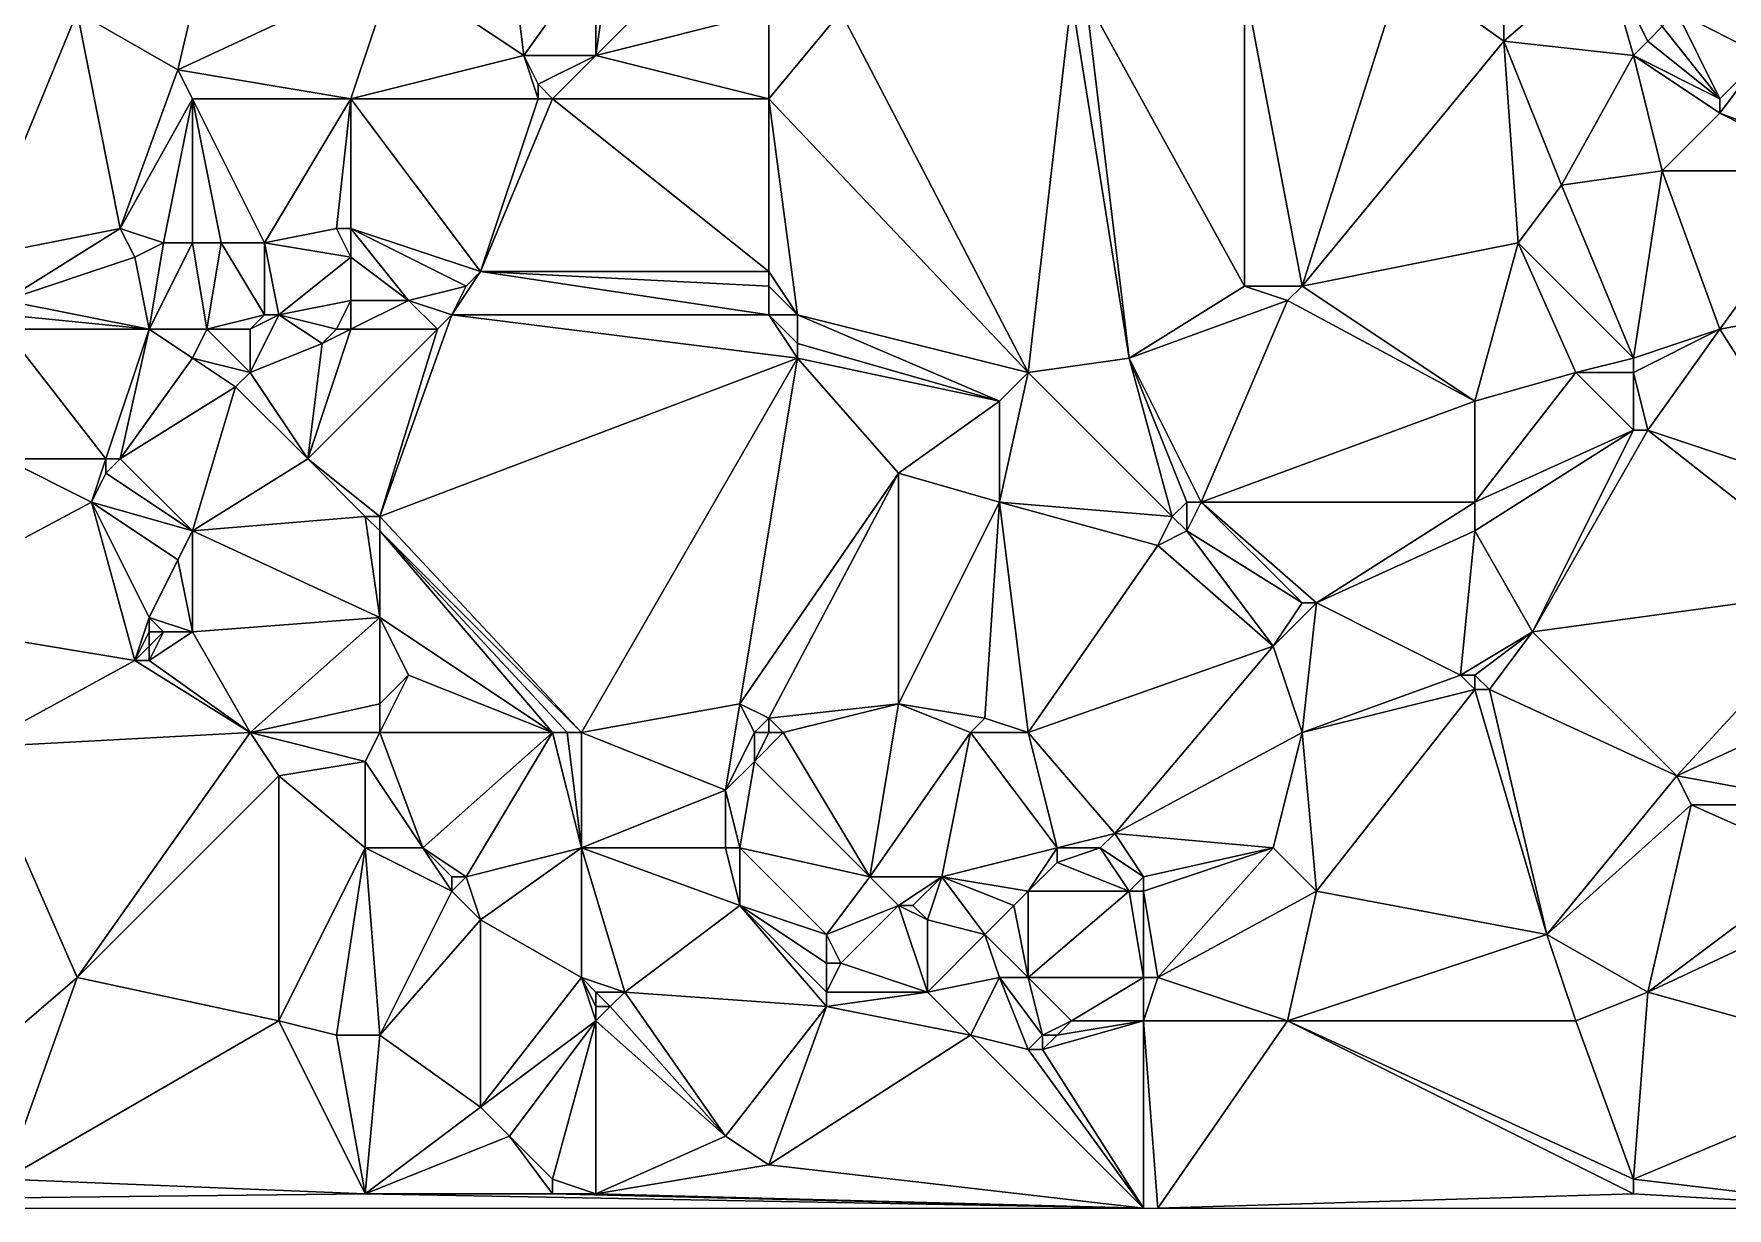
# Model space of a CAD drawing. Extents: x 2679276 to 2679656, y 1246784 to 1247152.
# Drawn here: x 2679311.8 to 2679370.5, y 1246784.2 to 1246825 of the extents above; entities that cross this region are included whole.
import ezdxf

# ---------------------------------------------------------------- set-up
doc = ezdxf.new("R2010")
doc.units = 0

msp = doc.modelspace()

# ---------------------------------------------------------------- linework, layer by layer
for points in [[(2679316.75, 1246823.75, 489.643), (2679318.75, 1246832.25, 488.64), (2679313.25, 1246825.75, 489.785)], [(2679318.75, 1246832.25, 488.64), (2679316.75, 1246823.75, 489.643), (2679324.25, 1246827.25, 487.765)], [(2679328.25, 1246828.25, 486.279), (2679324.25, 1246827.25, 487.765), (2679328.75, 1246824.25, 485.688)], [(2679328.25, 1246828.25, 486.279), (2679328.75, 1246824.25, 485.688), (2679331.25, 1246827.75, 483.819)], [(2679331.25, 1246827.75, 483.819), (2679328.75, 1246824.25, 485.688), (2679331.25, 1246824.25, 485.174)], [(2679331.75, 1246827.75, 483.653), (2679331.25, 1246824.25, 485.174), (2679335.25, 1246828.25, 483.194)], [(2679335.25, 1246828.25, 483.194), (2679331.25, 1246824.25, 485.174), (2679337.25, 1246825.75, 484.39)], [(2679331.75, 1246827.75, 483.653), (2679331.25, 1246827.75, 483.819), (2679331.25, 1246824.25, 485.174)], [(2679362.75, 1246826.75, 482.045), (2679362.75, 1246824.75, 482.743), (2679366.25, 1246827.75, 480.062)], [(2679367.25, 1246824.25, 482.162), (2679366.25, 1246827.75, 480.062), (2679362.75, 1246824.75, 482.743)], [(2679368.25, 1246825.25, 481.543), (2679366.25, 1246827.75, 480.062), (2679367.75, 1246824.75, 481.887)], [(2679367.75, 1246824.75, 481.887), (2679366.25, 1246827.75, 480.062), (2679367.25, 1246824.25, 482.162)], [(2679322.75, 1246822.75, 488.286), (2679324.25, 1246827.25, 487.765), (2679316.75, 1246823.75, 489.643)], [(2679322.75, 1246822.75, 488.286), (2679328.75, 1246824.25, 485.688), (2679324.25, 1246827.25, 487.765)], [(2679359.25, 1246827.25, 482.725), (2679353.75, 1246826.75, 483.662), (2679355.75, 1246816.25, 485.958)], [(2679359.25, 1246827.25, 482.725), (2679355.75, 1246816.25, 485.958), (2679362.75, 1246824.75, 482.743)], [(2679359.25, 1246827.25, 482.725), (2679362.75, 1246824.75, 482.743), (2679362.75, 1246826.75, 482.045)], [(2679353.75, 1246826.75, 483.662), (2679348.25, 1246826.25, 483.831), (2679353.75, 1246816.25, 486.231)], [(2679353.75, 1246816.25, 486.231), (2679355.75, 1246816.25, 485.958), (2679353.75, 1246826.75, 483.662)], [(2679347.75, 1246826.25, 483.866), (2679339.75, 1246825.75, 484.305), (2679346.25, 1246813.25, 487.758)], [(2679346.25, 1246813.25, 487.758), (2679349.75, 1246813.75, 486.929), (2679347.75, 1246826.25, 483.866)], [(2679348.25, 1246826.25, 483.831), (2679347.75, 1246826.25, 483.866), (2679349.75, 1246813.75, 486.929)], [(2679349.75, 1246813.75, 486.929), (2679353.75, 1246816.25, 486.231), (2679348.25, 1246826.25, 483.831)], [(2679372.75, 1246826.25, 478.937), (2679368.75, 1246825.75, 481.163), (2679371.75, 1246824.25, 479.993)], [(2679306.75, 1246825.25, 489.752), (2679309.75, 1246817.25, 489.842), (2679313.25, 1246825.75, 489.785)], [(2679314.75, 1246818.25, 490.007), (2679313.25, 1246825.75, 489.785), (2679309.75, 1246817.25, 489.842)], [(2679316.75, 1246823.75, 489.643), (2679313.25, 1246825.75, 489.785), (2679314.75, 1246818.25, 490.007)], [(2679337.25, 1246822.75, 485.129), (2679337.25, 1246825.75, 484.39), (2679331.25, 1246824.25, 485.174)], [(2679337.25, 1246822.75, 485.129), (2679339.75, 1246825.75, 484.305), (2679337.25, 1246825.75, 484.39)], [(2679337.25, 1246822.75, 485.129), (2679346.25, 1246813.25, 487.758), (2679339.75, 1246825.75, 484.305)], [(2679368.25, 1246825.25, 481.543), (2679370.25, 1246822.75, 481.593), (2679368.75, 1246825.75, 481.163)], [(2679371.75, 1246824.25, 479.993), (2679368.75, 1246825.75, 481.163), (2679370.25, 1246822.75, 481.593)], [(2679367.75, 1246824.75, 481.887), (2679370.25, 1246822.75, 481.593), (2679368.25, 1246825.25, 481.543)], [(2679322.75, 1246822.75, 488.286), (2679329.25, 1246822.75, 485.76), (2679328.75, 1246824.25, 485.688)], [(2679329.25, 1246823.25, 485.682), (2679328.75, 1246824.25, 485.688), (2679329.25, 1246822.75, 485.76)], [(2679329.25, 1246823.25, 485.682), (2679331.25, 1246824.25, 485.174), (2679328.75, 1246824.25, 485.688)], [(2679329.75, 1246822.75, 485.664), (2679331.25, 1246824.25, 485.174), (2679329.25, 1246823.25, 485.682)], [(2679329.75, 1246822.75, 485.664), (2679337.25, 1246822.75, 485.129), (2679331.25, 1246824.25, 485.174)], [(2679355.75, 1246816.25, 485.958), (2679363.25, 1246817.75, 483.831), (2679362.75, 1246824.75, 482.743)], [(2679364.75, 1246819.75, 483.21), (2679362.75, 1246824.75, 482.743), (2679363.25, 1246817.75, 483.831)], [(2679364.75, 1246819.75, 483.21), (2679367.25, 1246824.25, 482.162), (2679362.75, 1246824.75, 482.743)], [(2679367.25, 1246824.25, 482.162), (2679364.75, 1246819.75, 483.21), (2679368.25, 1246820.25, 482.55)], [(2679367.75, 1246824.75, 481.887), (2679367.25, 1246824.25, 482.162), (2679370.25, 1246822.75, 481.593)], [(2679368.25, 1246820.25, 482.55), (2679370.25, 1246822.25, 481.767), (2679367.25, 1246824.25, 482.162)], [(2679370.25, 1246822.75, 481.593), (2679367.25, 1246824.25, 482.162), (2679370.25, 1246822.25, 481.767)], [(2679374.25, 1246820.75, 481.568), (2679371.75, 1246824.25, 479.993), (2679370.25, 1246822.25, 481.767)], [(2679370.25, 1246822.75, 481.593), (2679370.25, 1246822.25, 481.767), (2679371.75, 1246824.25, 479.993)], [(2679317.25, 1246822.75, 489.65), (2679316.75, 1246823.75, 489.643), (2679314.75, 1246818.25, 490.007)], [(2679317.25, 1246822.75, 489.65), (2679322.75, 1246822.75, 488.286), (2679316.75, 1246823.75, 489.643)], [(2679329.25, 1246822.75, 485.76), (2679329.75, 1246822.75, 485.664), (2679329.25, 1246823.25, 485.682)], [(2679314.75, 1246818.25, 490.007), (2679316.25, 1246817.75, 489.951), (2679317.25, 1246822.75, 489.65)], [(2679317.25, 1246817.75, 489.826), (2679317.25, 1246822.75, 489.65), (2679316.25, 1246817.75, 489.951)], [(2679317.25, 1246822.75, 489.65), (2679317.25, 1246817.75, 489.826), (2679318.25, 1246817.75, 489.66)], [(2679319.75, 1246817.75, 489.327), (2679317.25, 1246822.75, 489.65), (2679318.25, 1246817.75, 489.66)], [(2679317.25, 1246822.75, 489.65), (2679319.75, 1246817.75, 489.327), (2679322.75, 1246822.75, 488.286)], [(2679322.25, 1246818.25, 488.404), (2679322.75, 1246822.75, 488.286), (2679319.75, 1246817.75, 489.327)], [(2679322.75, 1246818.25, 488.157), (2679322.75, 1246822.75, 488.286), (2679322.25, 1246818.25, 488.404)], [(2679322.75, 1246822.75, 488.286), (2679322.75, 1246818.25, 488.157), (2679327.25, 1246816.75, 486.178)], [(2679322.75, 1246822.75, 488.286), (2679327.25, 1246816.75, 486.178), (2679329.25, 1246822.75, 485.76)], [(2679329.75, 1246822.75, 485.664), (2679327.25, 1246816.75, 486.178), (2679337.25, 1246816.75, 486.048)], [(2679327.25, 1246816.75, 486.178), (2679329.75, 1246822.75, 485.664), (2679329.25, 1246822.75, 485.76)], [(2679337.25, 1246822.75, 485.129), (2679329.75, 1246822.75, 485.664), (2679337.25, 1246816.75, 486.048)], [(2679337.25, 1246816.75, 486.048), (2679338.25, 1246815.25, 486.365), (2679337.25, 1246822.75, 485.129)], [(2679346.25, 1246813.25, 487.758), (2679337.25, 1246822.75, 485.129), (2679338.25, 1246815.25, 486.365)], [(2679368.25, 1246820.25, 482.55), (2679374.25, 1246820.25, 481.732), (2679370.25, 1246822.25, 481.767)], [(2679374.25, 1246820.25, 481.732), (2679374.25, 1246820.75, 481.568), (2679370.25, 1246822.25, 481.767)], [(2679368.25, 1246820.25, 482.55), (2679364.75, 1246819.75, 483.21), (2679367.25, 1246813.75, 483.969)], [(2679368.25, 1246820.25, 482.55), (2679367.25, 1246813.75, 483.969), (2679370.25, 1246814.75, 483.641)], [(2679368.25, 1246820.25, 482.55), (2679370.25, 1246814.75, 483.641), (2679374.25, 1246820.25, 481.732)], [(2679375.75, 1246815.75, 482.488), (2679374.25, 1246820.25, 481.732), (2679370.25, 1246814.75, 483.641)], [(2679364.75, 1246819.75, 483.21), (2679363.25, 1246817.75, 483.831), (2679367.25, 1246813.75, 483.969)], [(2679314.75, 1246818.25, 490.007), (2679309.75, 1246817.25, 489.842), (2679310.75, 1246815.75, 490.131)], [(2679314.75, 1246818.25, 490.007), (2679310.75, 1246815.75, 490.131), (2679315.25, 1246817.25, 490.146)], [(2679314.75, 1246818.25, 490.007), (2679315.25, 1246817.25, 490.146), (2679316.25, 1246817.75, 489.951)], [(2679322.25, 1246818.25, 488.404), (2679319.75, 1246817.75, 489.327), (2679322.75, 1246817.25, 488.175)], [(2679322.75, 1246818.25, 488.157), (2679322.25, 1246818.25, 488.404), (2679322.75, 1246817.25, 488.175)], [(2679324.75, 1246815.75, 486.962), (2679322.75, 1246818.25, 488.157), (2679322.75, 1246817.25, 488.175)], [(2679324.75, 1246815.75, 486.962), (2679326.75, 1246816.25, 486.306), (2679322.75, 1246818.25, 488.157)], [(2679327.25, 1246816.75, 486.178), (2679322.75, 1246818.25, 488.157), (2679326.75, 1246816.25, 486.306)], [(2679315.25, 1246817.25, 490.146), (2679310.75, 1246815.75, 490.131), (2679315.75, 1246814.75, 491.259)], [(2679315.25, 1246817.25, 490.146), (2679315.75, 1246814.75, 491.259), (2679316.25, 1246817.75, 489.951)], [(2679317.25, 1246817.75, 489.826), (2679316.25, 1246817.75, 489.951), (2679315.75, 1246814.75, 491.259)], [(2679317.25, 1246817.75, 489.826), (2679315.75, 1246814.75, 491.259), (2679317.75, 1246814.75, 491.115)], [(2679317.25, 1246817.75, 489.826), (2679317.75, 1246814.75, 491.115), (2679318.25, 1246817.75, 489.66)], [(2679319.75, 1246815.25, 490.168), (2679318.25, 1246817.75, 489.66), (2679317.75, 1246814.75, 491.115)], [(2679319.75, 1246815.25, 490.168), (2679319.75, 1246817.75, 489.327), (2679318.25, 1246817.75, 489.66)], [(2679319.75, 1246817.75, 489.327), (2679320.25, 1246815.25, 489.941), (2679322.75, 1246817.25, 488.175)], [(2679319.75, 1246815.25, 490.168), (2679320.25, 1246815.25, 489.941), (2679319.75, 1246817.75, 489.327)], [(2679322.75, 1246815.75, 488.246), (2679322.75, 1246817.25, 488.175), (2679320.25, 1246815.25, 489.941)], [(2679324.75, 1246815.75, 486.962), (2679322.75, 1246817.25, 488.175), (2679322.75, 1246815.75, 488.246)], [(2679355.75, 1246816.25, 485.958), (2679361.75, 1246812.25, 485.955), (2679363.25, 1246817.75, 483.831)], [(2679361.75, 1246812.25, 485.955), (2679365.25, 1246813.25, 484.692), (2679363.25, 1246817.75, 483.831)], [(2679365.25, 1246813.25, 484.692), (2679367.25, 1246813.75, 483.969), (2679363.25, 1246817.75, 483.831)], [(2679327.25, 1246816.75, 486.178), (2679326.25, 1246815.25, 486.524), (2679337.25, 1246815.25, 486.375)], [(2679326.75, 1246816.25, 486.306), (2679326.25, 1246815.25, 486.524), (2679327.25, 1246816.75, 486.178)], [(2679337.25, 1246816.75, 486.048), (2679327.25, 1246816.75, 486.178), (2679337.25, 1246816.25, 486.145)], [(2679327.25, 1246816.75, 486.178), (2679337.25, 1246815.25, 486.375), (2679337.25, 1246816.25, 486.145)], [(2679338.25, 1246815.25, 486.365), (2679337.25, 1246816.75, 486.048), (2679337.25, 1246816.25, 486.145)], [(2679326.25, 1246815.25, 486.524), (2679326.75, 1246816.25, 486.306), (2679324.75, 1246815.75, 486.962)], [(2679337.25, 1246815.25, 486.375), (2679338.25, 1246815.25, 486.365), (2679337.25, 1246816.25, 486.145)], [(2679353.75, 1246816.25, 486.231), (2679349.75, 1246813.75, 486.929), (2679355.25, 1246815.75, 486.156)], [(2679355.75, 1246816.25, 485.958), (2679353.75, 1246816.25, 486.231), (2679355.25, 1246815.75, 486.156)], [(2679355.75, 1246816.25, 485.958), (2679355.25, 1246815.75, 486.156), (2679361.75, 1246812.25, 485.955)], [(2679315.75, 1246814.75, 491.259), (2679310.75, 1246815.75, 490.131), (2679310.75, 1246815.25, 490.265)], [(2679322.25, 1246814.75, 488.701), (2679322.75, 1246815.75, 488.246), (2679320.25, 1246815.25, 489.941)], [(2679322.25, 1246814.75, 488.701), (2679322.75, 1246814.75, 488.31), (2679322.75, 1246815.75, 488.246)], [(2679322.75, 1246814.75, 488.31), (2679324.75, 1246815.75, 486.962), (2679322.75, 1246815.75, 488.246)], [(2679325.75, 1246814.75, 486.702), (2679324.75, 1246815.75, 486.962), (2679322.75, 1246814.75, 488.31)], [(2679326.25, 1246815.25, 486.524), (2679324.75, 1246815.75, 486.962), (2679325.75, 1246814.75, 486.702)], [(2679352.25, 1246808.75, 487.372), (2679355.25, 1246815.75, 486.156), (2679349.75, 1246813.75, 486.929)], [(2679352.25, 1246808.75, 487.372), (2679361.75, 1246812.25, 485.955), (2679355.25, 1246815.75, 486.156)], [(2679375.75, 1246815.75, 482.488), (2679370.25, 1246814.75, 483.641), (2679373.75, 1246809.25, 483.386)], [(2679310.75, 1246814.75, 490.406), (2679315.75, 1246814.75, 491.259), (2679310.75, 1246815.25, 490.265)], [(2679319.25, 1246814.75, 490.611), (2679319.75, 1246815.25, 490.168), (2679317.75, 1246814.75, 491.115)], [(2679321.75, 1246814.25, 489.121), (2679320.25, 1246815.25, 489.941), (2679319.25, 1246813.25, 491.085)], [(2679319.25, 1246814.75, 490.611), (2679319.25, 1246813.25, 491.085), (2679320.25, 1246815.25, 489.941)], [(2679319.75, 1246815.25, 490.168), (2679319.25, 1246814.75, 490.611), (2679320.25, 1246815.25, 489.941)], [(2679322.25, 1246814.75, 488.701), (2679320.25, 1246815.25, 489.941), (2679321.75, 1246814.25, 489.121)], [(2679323.75, 1246808.25, 488.918), (2679338.25, 1246813.75, 486.83), (2679326.25, 1246815.25, 486.524)], [(2679326.25, 1246815.25, 486.524), (2679325.75, 1246814.75, 486.702), (2679323.75, 1246808.25, 488.918)], [(2679337.25, 1246815.25, 486.375), (2679326.25, 1246815.25, 486.524), (2679338.25, 1246813.75, 486.83)], [(2679338.25, 1246815.25, 486.365), (2679337.25, 1246815.25, 486.375), (2679338.25, 1246814.25, 486.657)], [(2679338.25, 1246814.25, 486.657), (2679337.25, 1246815.25, 486.375), (2679338.25, 1246813.75, 486.83)], [(2679338.25, 1246815.25, 486.365), (2679338.25, 1246814.25, 486.657), (2679345.25, 1246812.25, 488.04)], [(2679345.25, 1246812.25, 488.04), (2679346.25, 1246813.25, 487.758), (2679338.25, 1246815.25, 486.365)], [(2679314.25, 1246810.25, 491.829), (2679315.75, 1246814.75, 491.259), (2679310.75, 1246814.75, 490.406)], [(2679310.75, 1246814.75, 490.406), (2679310.75, 1246810.25, 491.71), (2679314.25, 1246810.25, 491.829)], [(2679314.25, 1246810.25, 491.829), (2679314.75, 1246810.25, 491.87), (2679315.75, 1246814.75, 491.259)], [(2679317.25, 1246813.75, 491.576), (2679315.75, 1246814.75, 491.259), (2679314.75, 1246810.25, 491.87)], [(2679317.25, 1246813.75, 491.576), (2679317.75, 1246814.75, 491.115), (2679315.75, 1246814.75, 491.259)], [(2679317.75, 1246814.75, 491.115), (2679317.25, 1246813.75, 491.576), (2679319.25, 1246813.25, 491.085)], [(2679319.25, 1246814.75, 490.611), (2679317.75, 1246814.75, 491.115), (2679319.25, 1246813.25, 491.085)], [(2679321.75, 1246814.25, 489.121), (2679319.25, 1246813.25, 491.085), (2679321.25, 1246810.25, 489.521)], [(2679321.75, 1246814.25, 489.121), (2679321.25, 1246810.25, 489.521), (2679322.75, 1246814.75, 488.31)], [(2679322.75, 1246814.75, 488.31), (2679321.25, 1246810.25, 489.521), (2679325.75, 1246814.75, 486.702)], [(2679323.75, 1246808.25, 488.918), (2679325.75, 1246814.75, 486.702), (2679321.25, 1246810.25, 489.521)], [(2679322.25, 1246814.75, 488.701), (2679321.75, 1246814.25, 489.121), (2679322.75, 1246814.75, 488.31)], [(2679338.25, 1246814.25, 486.657), (2679338.25, 1246813.75, 486.83), (2679345.25, 1246812.25, 488.04)], [(2679370.25, 1246814.75, 483.641), (2679367.25, 1246813.25, 484.045), (2679367.75, 1246811.25, 484.197)], [(2679367.25, 1246813.25, 484.045), (2679370.25, 1246814.75, 483.641), (2679367.25, 1246813.75, 483.969)], [(2679367.75, 1246811.25, 484.197), (2679373.75, 1246809.25, 483.386), (2679370.25, 1246814.75, 483.641)], [(2679317.25, 1246813.75, 491.576), (2679314.75, 1246810.25, 491.87), (2679318.75, 1246812.75, 491.406)], [(2679318.75, 1246812.75, 491.406), (2679319.25, 1246813.25, 491.085), (2679317.25, 1246813.75, 491.576)], [(2679330.75, 1246800.75, 490.821), (2679338.25, 1246813.75, 486.83), (2679323.75, 1246808.25, 488.918)], [(2679336.25, 1246801.75, 490.76), (2679338.25, 1246813.75, 486.83), (2679330.75, 1246800.75, 490.821)], [(2679336.25, 1246801.75, 490.76), (2679341.75, 1246809.75, 488.562), (2679338.25, 1246813.75, 486.83)], [(2679341.75, 1246809.75, 488.562), (2679345.25, 1246812.25, 488.04), (2679338.25, 1246813.75, 486.83)], [(2679346.25, 1246813.25, 487.758), (2679351.25, 1246808.25, 487.585), (2679349.75, 1246813.75, 486.929)], [(2679352.25, 1246808.75, 487.372), (2679349.75, 1246813.75, 486.929), (2679351.75, 1246808.75, 487.417)], [(2679351.75, 1246808.75, 487.417), (2679349.75, 1246813.75, 486.929), (2679351.25, 1246808.25, 487.585)], [(2679367.25, 1246813.75, 483.969), (2679365.25, 1246813.25, 484.692), (2679367.25, 1246813.25, 484.045)], [(2679318.75, 1246812.75, 491.406), (2679321.25, 1246810.25, 489.521), (2679319.25, 1246813.25, 491.085)], [(2679351.25, 1246808.25, 487.585), (2679346.25, 1246813.25, 487.758), (2679345.25, 1246808.75, 488.316)], [(2679345.25, 1246812.25, 488.04), (2679345.25, 1246808.75, 488.316), (2679346.25, 1246813.25, 487.758)], [(2679361.75, 1246812.25, 485.955), (2679361.75, 1246808.75, 486.404), (2679365.25, 1246813.25, 484.692)], [(2679367.25, 1246811.25, 484.311), (2679365.25, 1246813.25, 484.692), (2679361.75, 1246808.75, 486.404)], [(2679367.25, 1246813.25, 484.045), (2679365.25, 1246813.25, 484.692), (2679367.25, 1246811.25, 484.311)], [(2679367.25, 1246811.25, 484.311), (2679367.75, 1246811.25, 484.197), (2679367.25, 1246813.25, 484.045)], [(2679317.25, 1246807.75, 491.438), (2679318.75, 1246812.75, 491.406), (2679314.75, 1246810.25, 491.87)], [(2679318.75, 1246812.75, 491.406), (2679317.25, 1246807.75, 491.438), (2679321.25, 1246810.25, 489.521)], [(2679341.75, 1246809.75, 488.562), (2679345.25, 1246808.75, 488.316), (2679345.25, 1246812.25, 488.04)], [(2679361.75, 1246812.25, 485.955), (2679352.25, 1246808.75, 487.372), (2679361.75, 1246808.75, 486.404)], [(2679367.25, 1246811.25, 484.311), (2679361.75, 1246807.75, 486.537), (2679363.75, 1246804.25, 486.538)], [(2679361.75, 1246807.75, 486.537), (2679367.25, 1246811.25, 484.311), (2679361.75, 1246808.75, 486.404)], [(2679367.75, 1246811.25, 484.197), (2679363.75, 1246804.25, 486.538), (2679374.75, 1246805.75, 484.135)], [(2679367.75, 1246811.25, 484.197), (2679367.25, 1246811.25, 484.311), (2679363.75, 1246804.25, 486.538)], [(2679367.75, 1246811.25, 484.197), (2679374.75, 1246805.75, 484.135), (2679373.75, 1246809.25, 483.386)], [(2679313.75, 1246808.75, 491.964), (2679310.75, 1246810.25, 491.71), (2679306.25, 1246804.75, 492.038)], [(2679313.75, 1246808.75, 491.964), (2679314.25, 1246810.25, 491.829), (2679310.75, 1246810.25, 491.71)], [(2679314.25, 1246809.75, 491.884), (2679314.25, 1246810.25, 491.829), (2679313.75, 1246808.75, 491.964)], [(2679314.25, 1246810.25, 491.829), (2679314.25, 1246809.75, 491.884), (2679314.75, 1246810.25, 491.87)], [(2679314.75, 1246810.25, 491.87), (2679314.25, 1246809.75, 491.884), (2679317.25, 1246807.75, 491.438)], [(2679317.25, 1246807.75, 491.438), (2679323.25, 1246808.25, 489.014), (2679321.25, 1246810.25, 489.521)], [(2679323.25, 1246808.25, 489.014), (2679323.75, 1246808.25, 488.918), (2679321.25, 1246810.25, 489.521)], [(2679314.25, 1246809.75, 491.884), (2679313.75, 1246808.75, 491.964), (2679317.25, 1246807.75, 491.438)], [(2679336.25, 1246801.75, 490.76), (2679337.25, 1246801.25, 490.888), (2679341.75, 1246809.75, 488.562)], [(2679341.75, 1246809.75, 488.562), (2679337.25, 1246801.25, 490.888), (2679341.75, 1246801.75, 489.879)], [(2679341.75, 1246809.75, 488.562), (2679341.75, 1246801.75, 489.879), (2679345.25, 1246808.75, 488.316)], [(2679306.25, 1246804.75, 492.038), (2679315.25, 1246803.25, 492.195), (2679313.75, 1246808.75, 491.964)], [(2679315.75, 1246804.75, 491.942), (2679313.75, 1246808.75, 491.964), (2679315.25, 1246803.25, 492.195)], [(2679316.75, 1246806.75, 491.584), (2679317.25, 1246807.75, 491.438), (2679313.75, 1246808.75, 491.964)], [(2679315.75, 1246804.75, 491.942), (2679316.75, 1246806.75, 491.584), (2679313.75, 1246808.75, 491.964)], [(2679344.75, 1246801.25, 489.254), (2679345.25, 1246808.75, 488.316), (2679341.75, 1246801.75, 489.879)], [(2679344.75, 1246801.25, 489.254), (2679346.25, 1246800.75, 489.238), (2679345.25, 1246808.75, 488.316)], [(2679350.75, 1246807.25, 487.865), (2679345.25, 1246808.75, 488.316), (2679346.25, 1246800.75, 489.238)], [(2679350.75, 1246807.25, 487.865), (2679351.25, 1246808.25, 487.585), (2679345.25, 1246808.75, 488.316)], [(2679351.75, 1246807.75, 487.644), (2679351.75, 1246808.75, 487.417), (2679351.25, 1246808.25, 487.585)], [(2679351.75, 1246808.75, 487.417), (2679351.75, 1246807.75, 487.644), (2679352.25, 1246808.75, 487.372)], [(2679355.75, 1246805.25, 488.518), (2679352.25, 1246808.75, 487.372), (2679351.75, 1246807.75, 487.644)], [(2679356.25, 1246805.25, 488.438), (2679352.25, 1246808.75, 487.372), (2679355.75, 1246805.25, 488.518)], [(2679356.25, 1246805.25, 488.438), (2679361.75, 1246808.75, 486.404), (2679352.25, 1246808.75, 487.372)], [(2679356.25, 1246805.25, 488.438), (2679361.75, 1246807.75, 486.537), (2679361.75, 1246808.75, 486.404)], [(2679323.25, 1246808.25, 489.014), (2679317.25, 1246807.75, 491.438), (2679323.75, 1246804.75, 490.112)], [(2679323.75, 1246807.75, 489.049), (2679323.25, 1246808.25, 489.014), (2679323.75, 1246804.75, 490.112)], [(2679323.75, 1246808.25, 488.918), (2679323.25, 1246808.25, 489.014), (2679323.75, 1246807.75, 489.049)], [(2679323.75, 1246807.75, 489.049), (2679330.75, 1246800.75, 490.821), (2679323.75, 1246808.25, 488.918)], [(2679351.75, 1246807.75, 487.644), (2679351.25, 1246808.25, 487.585), (2679350.75, 1246807.25, 487.865)], [(2679316.75, 1246806.75, 491.584), (2679317.25, 1246804.25, 491.667), (2679317.25, 1246807.75, 491.438)], [(2679317.25, 1246804.25, 491.667), (2679323.75, 1246804.75, 490.112), (2679317.25, 1246807.75, 491.438)], [(2679323.75, 1246804.75, 490.112), (2679329.75, 1246800.75, 490.89), (2679323.75, 1246807.75, 489.049)], [(2679330.25, 1246800.75, 490.848), (2679323.75, 1246807.75, 489.049), (2679329.75, 1246800.75, 490.89)], [(2679330.75, 1246800.75, 490.821), (2679323.75, 1246807.75, 489.049), (2679330.25, 1246800.75, 490.848)], [(2679346.25, 1246800.75, 489.238), (2679354.75, 1246803.75, 488.778), (2679350.75, 1246807.25, 487.865)], [(2679351.75, 1246807.75, 487.644), (2679350.75, 1246807.25, 487.865), (2679354.75, 1246803.75, 488.778)], [(2679354.75, 1246803.75, 488.778), (2679355.75, 1246805.25, 488.518), (2679351.75, 1246807.75, 487.644)], [(2679361.75, 1246807.75, 486.537), (2679356.25, 1246805.25, 488.438), (2679361.25, 1246802.75, 487.256)], [(2679361.75, 1246807.75, 486.537), (2679361.25, 1246802.75, 487.256), (2679363.75, 1246804.25, 486.538)], [(2679316.75, 1246806.75, 491.584), (2679315.75, 1246804.75, 491.942), (2679317.25, 1246804.25, 491.667)], [(2679368.75, 1246799.25, 486.983), (2679374.75, 1246805.75, 484.135), (2679363.75, 1246804.25, 486.538)], [(2679374.75, 1246805.75, 484.135), (2679368.75, 1246799.25, 486.983), (2679375.25, 1246802.25, 484.88)], [(2679354.75, 1246803.75, 488.778), (2679355.75, 1246800.75, 488.581), (2679356.25, 1246805.25, 488.438)], [(2679355.75, 1246805.25, 488.518), (2679354.75, 1246803.75, 488.778), (2679356.25, 1246805.25, 488.438)], [(2679356.25, 1246805.25, 488.438), (2679355.75, 1246800.75, 488.581), (2679361.25, 1246802.75, 487.256)], [(2679309.75, 1246800.25, 492.411), (2679315.25, 1246803.25, 492.195), (2679306.25, 1246804.75, 492.038)], [(2679315.75, 1246804.25, 491.995), (2679315.75, 1246804.75, 491.942), (2679315.25, 1246803.25, 492.195)], [(2679315.75, 1246803.75, 492.058), (2679315.75, 1246804.25, 491.995), (2679315.25, 1246803.25, 492.195)], [(2679316.25, 1246804.25, 491.883), (2679317.25, 1246804.25, 491.667), (2679315.75, 1246804.75, 491.942)], [(2679315.75, 1246804.25, 491.995), (2679316.25, 1246804.25, 491.883), (2679315.75, 1246804.75, 491.942)], [(2679319.25, 1246800.75, 492.354), (2679317.25, 1246804.25, 491.667), (2679315.75, 1246803.25, 492.13)], [(2679316.25, 1246804.25, 491.883), (2679315.75, 1246803.25, 492.13), (2679317.25, 1246804.25, 491.667)], [(2679315.75, 1246803.75, 492.058), (2679315.75, 1246803.25, 492.13), (2679316.25, 1246804.25, 491.883)], [(2679315.75, 1246804.25, 491.995), (2679315.75, 1246803.75, 492.058), (2679316.25, 1246804.25, 491.883)], [(2679317.25, 1246804.25, 491.667), (2679319.25, 1246800.75, 492.354), (2679323.75, 1246804.75, 490.112)], [(2679323.75, 1246804.75, 490.112), (2679319.25, 1246800.75, 492.354), (2679323.75, 1246801.75, 491.302)], [(2679324.75, 1246802.75, 490.802), (2679329.75, 1246800.75, 490.89), (2679323.75, 1246804.75, 490.112)], [(2679324.75, 1246802.75, 490.802), (2679323.75, 1246804.75, 490.112), (2679323.75, 1246801.75, 491.302)], [(2679363.75, 1246804.25, 486.538), (2679361.25, 1246802.75, 487.256), (2679361.75, 1246802.75, 487.161)], [(2679362.25, 1246802.25, 487.147), (2679363.75, 1246804.25, 486.538), (2679361.75, 1246802.75, 487.161)], [(2679362.25, 1246802.25, 487.147), (2679368.75, 1246799.25, 486.983), (2679363.75, 1246804.25, 486.538)], [(2679315.75, 1246803.75, 492.058), (2679315.25, 1246803.25, 492.195), (2679315.75, 1246803.25, 492.13)], [(2679354.75, 1246803.75, 488.778), (2679346.25, 1246800.75, 489.238), (2679349.25, 1246797.25, 489.484)], [(2679355.75, 1246800.75, 488.581), (2679354.75, 1246803.75, 488.778), (2679349.25, 1246797.25, 489.484)], [(2679309.75, 1246800.25, 492.411), (2679319.25, 1246800.75, 492.354), (2679315.25, 1246803.25, 492.195)], [(2679315.25, 1246803.25, 492.195), (2679319.25, 1246800.75, 492.354), (2679315.75, 1246803.25, 492.13)], [(2679324.75, 1246802.75, 490.802), (2679323.75, 1246800.75, 491.685), (2679329.75, 1246800.75, 490.89)], [(2679323.75, 1246800.75, 491.685), (2679324.75, 1246802.75, 490.802), (2679323.75, 1246801.75, 491.302)], [(2679361.75, 1246802.25, 487.225), (2679361.25, 1246802.75, 487.256), (2679355.75, 1246800.75, 488.581)], [(2679361.25, 1246802.75, 487.256), (2679361.75, 1246802.25, 487.225), (2679361.75, 1246802.75, 487.161)], [(2679362.25, 1246802.25, 487.147), (2679361.75, 1246802.75, 487.161), (2679361.75, 1246802.25, 487.225)], [(2679361.75, 1246802.25, 487.225), (2679355.75, 1246800.75, 488.581), (2679356.25, 1246795.25, 489.302)], [(2679364.25, 1246793.75, 487.858), (2679361.75, 1246802.25, 487.225), (2679356.25, 1246795.25, 489.302)], [(2679361.75, 1246802.25, 487.225), (2679364.25, 1246793.75, 487.858), (2679362.25, 1246802.25, 487.147)], [(2679368.75, 1246799.25, 486.983), (2679362.25, 1246802.25, 487.147), (2679364.25, 1246793.75, 487.858)], [(2679375.25, 1246802.25, 484.88), (2679368.75, 1246799.25, 486.983), (2679374.25, 1246798.25, 486.825)], [(2679319.25, 1246800.75, 492.354), (2679323.75, 1246800.75, 491.685), (2679323.75, 1246801.75, 491.302)], [(2679335.75, 1246798.75, 491.521), (2679336.25, 1246801.75, 490.76), (2679330.75, 1246800.75, 490.821)], [(2679336.25, 1246801.75, 490.76), (2679335.75, 1246798.75, 491.521), (2679336.75, 1246800.75, 491.055)], [(2679337.25, 1246801.25, 490.888), (2679336.25, 1246801.75, 490.76), (2679336.75, 1246800.75, 491.055)], [(2679337.25, 1246801.25, 490.888), (2679337.75, 1246800.75, 490.973), (2679341.75, 1246801.75, 489.879)], [(2679337.75, 1246800.75, 490.973), (2679340.75, 1246795.75, 490.104), (2679341.75, 1246801.75, 489.879)], [(2679344.25, 1246800.75, 489.272), (2679341.75, 1246801.75, 489.879), (2679340.75, 1246795.75, 490.104)], [(2679344.75, 1246801.25, 489.254), (2679341.75, 1246801.75, 489.879), (2679344.25, 1246800.75, 489.272)], [(2679309.75, 1246800.25, 492.411), (2679313.25, 1246792.25, 493.127), (2679319.25, 1246800.75, 492.354)], [(2679320.25, 1246799.25, 492.544), (2679319.25, 1246800.75, 492.354), (2679313.25, 1246792.25, 493.127)], [(2679320.25, 1246799.25, 492.544), (2679323.25, 1246799.75, 492.125), (2679319.25, 1246800.75, 492.354)], [(2679323.75, 1246800.75, 491.685), (2679319.25, 1246800.75, 492.354), (2679323.25, 1246799.75, 492.125)], [(2679323.75, 1246800.75, 491.685), (2679323.25, 1246799.75, 492.125), (2679325.25, 1246796.75, 492.769)], [(2679323.75, 1246800.75, 491.685), (2679325.25, 1246796.75, 492.769), (2679329.75, 1246800.75, 490.89)], [(2679325.25, 1246796.75, 492.769), (2679326.75, 1246795.75, 492.856), (2679329.75, 1246800.75, 490.89)], [(2679326.75, 1246795.75, 492.856), (2679330.75, 1246796.75, 491.84), (2679329.75, 1246800.75, 490.89)], [(2679330.25, 1246800.75, 490.848), (2679329.75, 1246800.75, 490.89), (2679330.75, 1246796.75, 491.84)], [(2679330.75, 1246800.75, 490.821), (2679330.25, 1246800.75, 490.848), (2679330.75, 1246796.75, 491.84)], [(2679330.75, 1246800.75, 490.821), (2679330.75, 1246796.75, 491.84), (2679335.75, 1246798.75, 491.521)], [(2679336.75, 1246799.75, 491.287), (2679336.75, 1246800.75, 491.055), (2679335.75, 1246798.75, 491.521)], [(2679336.75, 1246800.75, 491.055), (2679337.25, 1246800.75, 491.023), (2679337.25, 1246801.25, 490.888)], [(2679337.75, 1246800.75, 490.973), (2679336.75, 1246799.75, 491.287), (2679340.75, 1246795.75, 490.104)], [(2679337.25, 1246800.75, 491.023), (2679336.75, 1246799.75, 491.287), (2679337.75, 1246800.75, 490.973)], [(2679337.25, 1246800.75, 491.023), (2679336.75, 1246800.75, 491.055), (2679336.75, 1246799.75, 491.287)], [(2679337.25, 1246800.75, 491.023), (2679337.75, 1246800.75, 490.973), (2679337.25, 1246801.25, 490.888)], [(2679343.25, 1246795.75, 489.365), (2679344.25, 1246800.75, 489.272), (2679340.75, 1246795.75, 490.104)], [(2679344.25, 1246800.75, 489.272), (2679343.25, 1246795.75, 489.365), (2679347.25, 1246796.75, 489.351)], [(2679344.75, 1246801.25, 489.254), (2679344.25, 1246800.75, 489.272), (2679346.25, 1246800.75, 489.238)], [(2679346.25, 1246800.75, 489.238), (2679344.25, 1246800.75, 489.272), (2679347.25, 1246796.75, 489.351)], [(2679346.25, 1246800.75, 489.238), (2679347.25, 1246796.75, 489.351), (2679349.25, 1246797.25, 489.484)], [(2679355.75, 1246800.75, 488.581), (2679349.25, 1246797.25, 489.484), (2679354.75, 1246796.75, 489.279)], [(2679354.75, 1246796.75, 489.279), (2679356.25, 1246795.25, 489.302), (2679355.75, 1246800.75, 488.581)], [(2679313.25, 1246792.25, 493.127), (2679309.75, 1246800.25, 492.411), (2679309.75, 1246789.25, 494.048)], [(2679320.25, 1246799.25, 492.544), (2679323.25, 1246796.75, 492.834), (2679323.25, 1246799.75, 492.125)], [(2679323.25, 1246796.75, 492.834), (2679325.25, 1246796.75, 492.769), (2679323.25, 1246799.75, 492.125)], [(2679336.75, 1246799.75, 491.287), (2679335.75, 1246798.75, 491.521), (2679336.25, 1246796.75, 491.75)], [(2679336.75, 1246799.75, 491.287), (2679336.25, 1246796.75, 491.75), (2679340.75, 1246795.75, 490.104)], [(2679320.25, 1246799.25, 492.544), (2679313.25, 1246792.25, 493.127), (2679320.25, 1246790.75, 492.967)], [(2679320.25, 1246799.25, 492.544), (2679320.25, 1246790.75, 492.967), (2679323.25, 1246796.75, 492.834)], [(2679369.25, 1246798.25, 487.241), (2679368.75, 1246799.25, 486.983), (2679364.25, 1246793.75, 487.858)], [(2679369.25, 1246798.25, 487.241), (2679374.25, 1246798.25, 486.825), (2679368.75, 1246799.25, 486.983)], [(2679335.75, 1246796.75, 491.784), (2679335.75, 1246798.75, 491.521), (2679330.75, 1246796.75, 491.84)], [(2679335.75, 1246796.75, 491.784), (2679336.25, 1246796.75, 491.75), (2679335.75, 1246798.75, 491.521)], [(2679364.25, 1246793.75, 487.858), (2679367.75, 1246791.75, 487.839), (2679369.25, 1246798.25, 487.241)], [(2679373.75, 1246796.25, 487.576), (2679369.25, 1246798.25, 487.241), (2679367.75, 1246791.75, 487.839)], [(2679369.25, 1246798.25, 487.241), (2679373.75, 1246796.25, 487.576), (2679374.25, 1246798.25, 486.825)], [(2679348.75, 1246796.75, 489.536), (2679349.25, 1246797.25, 489.484), (2679347.25, 1246796.75, 489.351)], [(2679348.75, 1246796.75, 489.536), (2679350.25, 1246795.75, 489.925), (2679349.25, 1246797.25, 489.484)], [(2679354.75, 1246796.75, 489.279), (2679349.25, 1246797.25, 489.484), (2679350.25, 1246795.75, 489.925)], [(2679320.25, 1246790.75, 492.967), (2679322.25, 1246790.25, 493.142), (2679323.25, 1246796.75, 492.834)], [(2679322.25, 1246790.25, 493.142), (2679323.75, 1246790.25, 493.141), (2679323.25, 1246796.75, 492.834)], [(2679326.25, 1246795.25, 492.963), (2679323.25, 1246796.75, 492.834), (2679323.75, 1246790.25, 493.141)], [(2679325.25, 1246796.75, 492.769), (2679323.25, 1246796.75, 492.834), (2679326.25, 1246795.25, 492.963)], [(2679326.25, 1246795.75, 492.889), (2679325.25, 1246796.75, 492.769), (2679326.25, 1246795.25, 492.963)], [(2679326.25, 1246795.75, 492.889), (2679326.75, 1246795.75, 492.856), (2679325.25, 1246796.75, 492.769)], [(2679326.75, 1246795.75, 492.856), (2679327.25, 1246794.25, 493.052), (2679330.75, 1246796.75, 491.84)], [(2679330.75, 1246796.75, 491.84), (2679327.25, 1246794.25, 493.052), (2679330.75, 1246792.25, 493.125)], [(2679330.75, 1246796.75, 491.84), (2679330.75, 1246792.25, 493.125), (2679332.25, 1246791.75, 493.091)], [(2679335.75, 1246796.75, 491.784), (2679330.75, 1246796.75, 491.84), (2679336.25, 1246794.75, 491.986)], [(2679336.25, 1246794.75, 491.986), (2679330.75, 1246796.75, 491.84), (2679332.25, 1246791.75, 493.091)], [(2679335.75, 1246796.75, 491.784), (2679336.25, 1246794.75, 491.986), (2679336.25, 1246796.75, 491.75)], [(2679336.25, 1246794.75, 491.986), (2679339.25, 1246793.75, 491.386), (2679336.25, 1246796.75, 491.75)], [(2679340.75, 1246795.75, 490.104), (2679336.25, 1246796.75, 491.75), (2679339.25, 1246793.75, 491.386)], [(2679343.25, 1246795.75, 489.365), (2679346.25, 1246795.25, 489.351), (2679347.25, 1246796.75, 489.351)], [(2679347.25, 1246796.25, 489.396), (2679347.25, 1246796.75, 489.351), (2679346.25, 1246795.25, 489.351)], [(2679347.25, 1246796.25, 489.396), (2679348.75, 1246796.75, 489.536), (2679347.25, 1246796.75, 489.351)], [(2679348.75, 1246796.75, 489.536), (2679347.25, 1246796.25, 489.396), (2679349.75, 1246795.25, 490.068)], [(2679348.75, 1246796.75, 489.536), (2679349.75, 1246795.25, 490.068), (2679350.25, 1246795.75, 489.925)], [(2679350.25, 1246795.25, 490.057), (2679354.75, 1246796.75, 489.279), (2679350.25, 1246795.75, 489.925)], [(2679350.25, 1246795.25, 490.057), (2679350.75, 1246792.25, 490.663), (2679354.75, 1246796.75, 489.279)], [(2679356.25, 1246795.25, 489.302), (2679354.75, 1246796.75, 489.279), (2679350.75, 1246792.25, 490.663)], [(2679346.25, 1246795.25, 489.351), (2679349.75, 1246795.25, 490.068), (2679347.25, 1246796.25, 489.396)], [(2679375.25, 1246795.25, 487.698), (2679373.75, 1246796.25, 487.576), (2679367.75, 1246791.75, 487.839)], [(2679326.25, 1246795.25, 492.963), (2679326.75, 1246795.75, 492.856), (2679326.25, 1246795.75, 492.889)], [(2679326.25, 1246795.25, 492.963), (2679327.25, 1246794.25, 493.052), (2679326.75, 1246795.75, 492.856)], [(2679340.75, 1246795.75, 490.104), (2679339.25, 1246793.75, 491.386), (2679341.75, 1246794.75, 490.019)], [(2679341.75, 1246794.75, 490.019), (2679343.25, 1246795.75, 489.365), (2679340.75, 1246795.75, 490.104)], [(2679342.25, 1246794.75, 489.854), (2679343.25, 1246795.75, 489.365), (2679341.75, 1246794.75, 490.019)], [(2679343.25, 1246795.75, 489.365), (2679342.25, 1246794.75, 489.854), (2679342.75, 1246794.25, 489.942)], [(2679342.75, 1246794.25, 489.942), (2679344.75, 1246793.75, 489.741), (2679343.25, 1246795.75, 489.365)], [(2679345.75, 1246794.75, 489.387), (2679346.25, 1246795.25, 489.351), (2679343.25, 1246795.75, 489.365)], [(2679345.75, 1246794.75, 489.387), (2679343.25, 1246795.75, 489.365), (2679344.75, 1246793.75, 489.741)], [(2679350.25, 1246795.25, 490.057), (2679350.25, 1246795.75, 489.925), (2679349.75, 1246795.25, 490.068)], [(2679326.25, 1246795.25, 492.963), (2679323.75, 1246790.25, 493.141), (2679327.25, 1246794.25, 493.052)], [(2679345.75, 1246794.75, 489.387), (2679346.25, 1246792.25, 490.348), (2679346.25, 1246795.25, 489.351)], [(2679350.25, 1246792.25, 490.722), (2679349.75, 1246795.25, 490.068), (2679346.25, 1246792.25, 490.348)], [(2679346.25, 1246795.25, 489.351), (2679346.25, 1246792.25, 490.348), (2679349.75, 1246795.25, 490.068)], [(2679350.25, 1246792.25, 490.722), (2679350.25, 1246795.25, 490.057), (2679349.75, 1246795.25, 490.068)], [(2679350.75, 1246792.25, 490.663), (2679350.25, 1246795.25, 490.057), (2679350.25, 1246792.25, 490.722)], [(2679356.25, 1246795.25, 489.302), (2679350.75, 1246792.25, 490.663), (2679355.25, 1246790.75, 490.253)], [(2679356.25, 1246795.25, 489.302), (2679355.25, 1246790.75, 490.253), (2679364.25, 1246793.75, 487.858)], [(2679375.25, 1246795.25, 487.698), (2679367.75, 1246791.75, 487.839), (2679376.75, 1246789.25, 487.706)], [(2679336.25, 1246794.75, 491.986), (2679332.25, 1246791.75, 493.091), (2679339.25, 1246791.25, 492.107)], [(2679336.25, 1246794.75, 491.986), (2679339.25, 1246792.75, 491.713), (2679339.25, 1246793.75, 491.386)], [(2679336.25, 1246794.75, 491.986), (2679339.25, 1246791.75, 491.991), (2679339.25, 1246792.75, 491.713)], [(2679336.25, 1246794.75, 491.986), (2679339.25, 1246791.25, 492.107), (2679339.25, 1246791.75, 491.991)], [(2679339.75, 1246792.75, 491.595), (2679341.75, 1246794.75, 490.019), (2679339.25, 1246793.75, 491.386)], [(2679341.75, 1246794.75, 490.019), (2679339.75, 1246792.75, 491.595), (2679342.75, 1246791.75, 491.348)], [(2679342.75, 1246794.25, 489.942), (2679342.25, 1246794.75, 489.854), (2679341.75, 1246794.75, 490.019)], [(2679342.75, 1246794.25, 489.942), (2679341.75, 1246794.75, 490.019), (2679342.75, 1246791.75, 491.348)], [(2679345.75, 1246794.75, 489.387), (2679344.75, 1246793.75, 489.741), (2679346.25, 1246792.25, 490.348)], [(2679327.25, 1246787.75, 493.359), (2679327.25, 1246794.25, 493.052), (2679323.75, 1246790.25, 493.141)], [(2679327.25, 1246794.25, 493.052), (2679327.25, 1246787.75, 493.359), (2679330.75, 1246792.25, 493.125)], [(2679339.25, 1246792.75, 491.713), (2679339.75, 1246792.75, 491.595), (2679339.25, 1246793.75, 491.386)], [(2679342.75, 1246794.25, 489.942), (2679342.75, 1246791.75, 491.348), (2679344.75, 1246793.75, 489.741)], [(2679345.25, 1246792.25, 490.471), (2679344.75, 1246793.75, 489.741), (2679342.75, 1246791.75, 491.348)], [(2679345.25, 1246792.25, 490.471), (2679346.25, 1246792.25, 490.348), (2679344.75, 1246793.75, 489.741)], [(2679365.25, 1246790.75, 488.192), (2679364.25, 1246793.75, 487.858), (2679355.25, 1246790.75, 490.253)], [(2679365.25, 1246790.75, 488.192), (2679367.75, 1246791.75, 487.839), (2679364.25, 1246793.75, 487.858)], [(2679339.25, 1246791.75, 491.991), (2679339.75, 1246792.75, 491.595), (2679339.25, 1246792.75, 491.713)], [(2679339.25, 1246791.75, 491.991), (2679342.75, 1246791.75, 491.348), (2679339.75, 1246792.75, 491.595)], [(2679313.25, 1246792.25, 493.127), (2679309.75, 1246789.25, 494.048), (2679310.75, 1246785.25, 495.132)], [(2679320.25, 1246790.75, 492.967), (2679313.25, 1246792.25, 493.127), (2679310.75, 1246785.25, 495.132)], [(2679327.25, 1246787.75, 493.359), (2679331.25, 1246790.75, 493.275), (2679330.75, 1246792.25, 493.125)], [(2679331.25, 1246791.75, 493.177), (2679330.75, 1246792.25, 493.125), (2679331.25, 1246791.25, 493.233)], [(2679331.25, 1246791.25, 493.233), (2679330.75, 1246792.25, 493.125), (2679331.25, 1246790.75, 493.275)], [(2679331.25, 1246791.75, 493.177), (2679332.25, 1246791.75, 493.091), (2679330.75, 1246792.25, 493.125)], [(2679344.25, 1246790.25, 491.691), (2679345.25, 1246792.25, 490.471), (2679342.75, 1246791.75, 491.348)], [(2679344.25, 1246790.25, 491.691), (2679346.25, 1246789.75, 491.602), (2679345.25, 1246792.25, 490.471)], [(2679346.75, 1246790.25, 491.407), (2679345.25, 1246792.25, 490.471), (2679346.25, 1246789.75, 491.602)], [(2679346.25, 1246792.25, 490.348), (2679345.25, 1246792.25, 490.471), (2679346.75, 1246790.25, 491.407)], [(2679346.75, 1246790.25, 491.407), (2679347.75, 1246790.75, 491.154), (2679346.25, 1246792.25, 490.348)], [(2679350.25, 1246792.25, 490.722), (2679346.25, 1246792.25, 490.348), (2679347.75, 1246790.75, 491.154)], [(2679350.25, 1246790.75, 491.003), (2679350.25, 1246792.25, 490.722), (2679347.75, 1246790.75, 491.154)], [(2679350.25, 1246792.25, 490.722), (2679350.25, 1246790.75, 491.003), (2679350.75, 1246792.25, 490.663)], [(2679350.25, 1246790.75, 491.003), (2679355.25, 1246790.75, 490.253), (2679350.75, 1246792.25, 490.663)], [(2679331.25, 1246791.75, 493.177), (2679331.75, 1246791.25, 493.2), (2679332.25, 1246791.75, 493.091)], [(2679331.25, 1246791.25, 493.233), (2679331.75, 1246791.25, 493.2), (2679331.25, 1246791.75, 493.177)], [(2679331.75, 1246791.25, 493.2), (2679335.75, 1246786.75, 493.396), (2679332.25, 1246791.75, 493.091)], [(2679332.25, 1246791.75, 493.091), (2679335.75, 1246786.75, 493.396), (2679339.25, 1246791.25, 492.107)], [(2679339.25, 1246791.75, 491.991), (2679339.25, 1246791.25, 492.107), (2679342.75, 1246791.75, 491.348)], [(2679344.25, 1246790.25, 491.691), (2679342.75, 1246791.75, 491.348), (2679339.25, 1246791.25, 492.107)], [(2679367.75, 1246791.75, 487.839), (2679365.25, 1246790.75, 488.192), (2679367.25, 1246785.25, 488.68)], [(2679367.75, 1246791.75, 487.839), (2679367.25, 1246785.25, 488.68), (2679376.75, 1246789.25, 487.706)], [(2679323.25, 1246784.75, 495.181), (2679320.25, 1246790.75, 492.967), (2679310.75, 1246785.25, 495.132)], [(2679322.25, 1246790.25, 493.142), (2679320.25, 1246790.75, 492.967), (2679323.25, 1246784.75, 495.181)], [(2679331.25, 1246790.75, 493.275), (2679327.25, 1246787.75, 493.359), (2679328.25, 1246786.75, 493.463)], [(2679329.75, 1246785.25, 493.606), (2679331.25, 1246790.75, 493.275), (2679328.25, 1246786.75, 493.463)], [(2679329.75, 1246785.25, 493.606), (2679331.25, 1246784.75, 493.496), (2679331.25, 1246790.75, 493.275)], [(2679331.25, 1246790.75, 493.275), (2679331.75, 1246791.25, 493.2), (2679331.25, 1246791.25, 493.233)], [(2679331.25, 1246790.75, 493.275), (2679335.75, 1246786.75, 493.396), (2679331.75, 1246791.25, 493.2)], [(2679331.25, 1246790.75, 493.275), (2679331.25, 1246784.75, 493.496), (2679335.75, 1246786.75, 493.396)], [(2679337.25, 1246785.75, 493.464), (2679339.25, 1246791.25, 492.107), (2679335.75, 1246786.75, 493.396)], [(2679344.25, 1246790.25, 491.691), (2679339.25, 1246791.25, 492.107), (2679337.25, 1246785.75, 493.464)], [(2679346.75, 1246789.75, 491.552), (2679350.25, 1246790.75, 491.003), (2679347.25, 1246790.25, 491.359)], [(2679347.75, 1246790.75, 491.154), (2679346.75, 1246790.25, 491.407), (2679347.25, 1246790.25, 491.359)], [(2679350.25, 1246784.25, 492.259), (2679350.25, 1246790.75, 491.003), (2679346.75, 1246789.75, 491.552)], [(2679350.25, 1246790.75, 491.003), (2679347.75, 1246790.75, 491.154), (2679347.25, 1246790.25, 491.359)], [(2679350.25, 1246784.25, 492.259), (2679350.75, 1246784.25, 492.194), (2679350.25, 1246790.75, 491.003)], [(2679350.75, 1246784.25, 492.194), (2679355.25, 1246790.75, 490.253), (2679350.25, 1246790.75, 491.003)], [(2679350.75, 1246784.25, 492.194), (2679367.25, 1246784.75, 488.74), (2679355.25, 1246790.75, 490.253)], [(2679367.25, 1246784.75, 488.74), (2679367.25, 1246785.25, 488.68), (2679355.25, 1246790.75, 490.253)], [(2679365.25, 1246790.75, 488.192), (2679355.25, 1246790.75, 490.253), (2679367.25, 1246785.25, 488.68)], [(2679322.25, 1246790.25, 493.142), (2679323.25, 1246784.75, 495.181), (2679323.75, 1246790.25, 493.141)], [(2679327.25, 1246787.75, 493.359), (2679323.75, 1246790.25, 493.141), (2679323.25, 1246784.75, 495.181)], [(2679350.25, 1246784.25, 492.259), (2679344.25, 1246790.25, 491.691), (2679337.25, 1246785.75, 493.464)], [(2679344.25, 1246790.25, 491.691), (2679350.25, 1246784.25, 492.259), (2679346.25, 1246789.75, 491.602)], [(2679346.75, 1246789.75, 491.552), (2679346.75, 1246790.25, 491.407), (2679346.25, 1246789.75, 491.602)], [(2679346.75, 1246790.25, 491.407), (2679346.75, 1246789.75, 491.552), (2679347.25, 1246790.25, 491.359)], [(2679350.25, 1246784.25, 492.259), (2679346.75, 1246789.75, 491.552), (2679346.25, 1246789.75, 491.602)], [(2679376.75, 1246789.25, 487.706), (2679367.25, 1246785.25, 488.68), (2679375.75, 1246784.25, 487.78)], [(2679327.25, 1246787.75, 493.359), (2679323.25, 1246784.75, 495.181), (2679328.25, 1246786.75, 493.463)], [(2679323.25, 1246784.75, 495.181), (2679329.75, 1246784.75, 493.737), (2679328.25, 1246786.75, 493.463)], [(2679329.75, 1246785.25, 493.606), (2679328.25, 1246786.75, 493.463), (2679329.75, 1246784.75, 493.737)], [(2679331.25, 1246784.75, 493.496), (2679337.25, 1246785.75, 493.464), (2679335.75, 1246786.75, 493.396)], [(2679331.25, 1246784.75, 493.496), (2679350.25, 1246784.25, 492.259), (2679337.25, 1246785.75, 493.464)], [(2679279.25, 1246784.25, 497.562), (2679323.25, 1246784.75, 495.181), (2679310.75, 1246785.25, 495.132)], [(2679331.25, 1246784.75, 493.496), (2679329.75, 1246785.25, 493.606), (2679329.75, 1246784.75, 493.737)], [(2679367.25, 1246784.75, 488.74), (2679375.75, 1246784.25, 487.78), (2679367.25, 1246785.25, 488.68)], [(2679279.25, 1246784.25, 497.562), (2679350.25, 1246784.25, 492.259), (2679323.25, 1246784.75, 495.181)], [(2679323.25, 1246784.75, 495.181), (2679350.25, 1246784.25, 492.259), (2679329.75, 1246784.75, 493.737)], [(2679350.25, 1246784.25, 492.259), (2679331.25, 1246784.75, 493.496), (2679329.75, 1246784.75, 493.737)], [(2679350.75, 1246784.25, 492.194), (2679375.75, 1246784.25, 487.78), (2679367.25, 1246784.75, 488.74)]]:
    msp.add_3dface(points)

doc.saveas('drawing.dxf')
